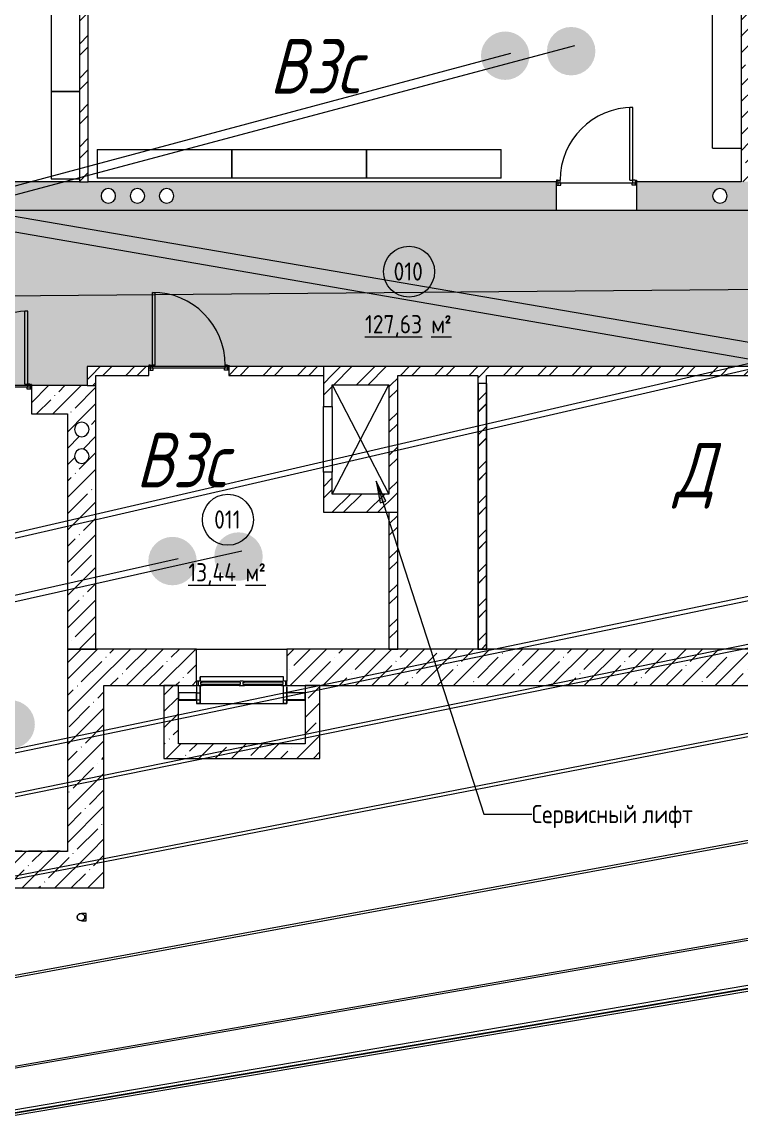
# Model space of a CAD drawing. Header units: millimetres. Extents: x -515342 to 330399, y -224905 to 507333.
# Drawn here: x -358453 to -348578, y -188794 to -173686 of the extents above; entities that cross this region are included whole.
import ezdxf

# ---------------------------------------------------------------- set-up
doc = ezdxf.new("R2010")
doc.units = ezdxf.units.MM
doc.linetypes.add('ASVP_Невидимые', pattern=[5, 3, -2])
doc.linetypes.add('ASVP_Штриховая_ш3 п1_5', pattern=[4.5, 3, -1.5])
doc.layers.get('0').update_dxf_attribs({"lineweight": 0})
for name, color, linetype, lineweight in [('_ Окна', 7, 'Continuous', 0), ('Аннотация', 7, 'Continuous', 0), ('Витраж', 7, 'Continuous', 0), ('Двери', 7, 'Continuous', 0), ('Линии', 7, 'Continuous', 0), ('Линии разделители', 7, 'ASVP_Штриховая_ш3 п1_5', 0), ('Марки помещений', 7, 'Continuous', 0), ('Мебель', 7, 'Continuous', 0), ('Обобщенные модели', 7, 'Continuous', 0), ('Окна', 7, 'Continuous', 0), ('Ответы', 4, 'Continuous', 0), ('Перекрытие', 7, 'Continuous', 0), ('Стены внутренние', 7, 'Continuous', 0), ('Стены несущие', 7, 'Continuous', 0), ('Стены отделка', 7, 'Continuous', 0), ('Стены перегородки', 7, 'Continuous', 0), ('Стены штриховка', 7, 'Continuous', 0), ('экспертиза ДУ', 1, 'Continuous', 0), ('экспертиза категории', 1, 'Continuous', 0), ('экспертиза условные обозначения', 1, 'Continuous', 0)]:
    doc.layers.add(name, color=color, linetype=linetype, lineweight=lineweight)
doc.styles.add('GOST Common_1', font='', dxfattribs={"width": 0.9, "height": 250})
doc.styles.add('GOST Common_2', font='', dxfattribs={"width": 0.9, "height": 250})
doc.styles.add('mytext', font='isocpeur.ttf', dxfattribs={"width": 0.8, "oblique": 14.999978})
doc.styles.get('GOST Common_1').set_extended_font_data('GOST Common')
doc.styles.get('GOST Common_2').set_extended_font_data('GOST Common')
pattern_1 = [(45, (0, 0), (-224.5064, 224.5064), []), (45, (224.5, 0), (-224.5064, 224.5064), [396.875, -79.375, 3.353, -76.022])]
pattern_2 = [(45, (-373662.94, -185274.45), (-224.5064, 224.5064), []), (45, (-373438.43, -185274.45), (-224.5064, 224.5064), [396.875, -79.375, 3.353, -76.022])]
pattern_3 = [(45, (-373662.94, -185274.45), (-235.7317, 235.7317), []), (45, (-373505.78, -185274.45), (-235.7317, 235.7317), [])]

# ---------------------------------------------------------------- blocks, each defined once
blk = doc.blocks.new('Окно_ПВХ_2Створки - АР_Окно_ОП_1200_h_х1300_2ст-10166593-О_АР_П_-1_-3_000_План -1 этажа')
at = {"layer": '_ Окна'}
for p, q in [((-544, 250), (-620, 250)), ((-620, 250), (-620, 190)), ((-620, 190), (-562, 190)), ((-600, 190), (-600, 250)), ((-562, 204), (-562, 236)), ((-562, 236), (-544, 236)), ((-562, 204), (-20, 204)), ((-562, 204), (-544, 204)), ((-544, 190), (-562, 190)), ((-544, 236), (-544, 250)), ((-544, 236), (-38, 236)), ((-544, 204), (-544, 190)), ((38, 250), (-38, 250)), ((-38, 250), (-38, 236)), ((-38, 236), (-20, 236)), ((-38, 204), (-38, 190)), ((-20, 204), (-38, 204)), ((-20, 190), (-38, 190)), ((-20, 236), (-20, 204)), ((-20, 190), (20, 190)), ((20, 204), (20, 236)), ((20, 236), (38, 236)), ((20, 204), (562, 204)), ((20, 204), (38, 204)), ((38, 190), (20, 190)), ((38, 236), (38, 250)), ((38, 236), (544, 236)), ((38, 204), (38, 190)), ((544, 250), (544, 236)), ((620, 250), (544, 250)), ((544, 236), (562, 236)), ((544, 204), (544, 190)), ((562, 204), (544, 204)), ((562, 190), (544, 190)), ((562, 236), (562, 204)), ((562, 190), (620, 190)), ((600, 190), (600, 250)), ((620, 190), (620, 250))]:
    blk.add_line(p, q, dxfattribs=at)
at = {"layer": 'Окна'}
for p, q in [((-544, 250), (-38, 250)), ((-38, 190), (-544, 190)), ((38, 250), (544, 250)), ((544, 190), (38, 190))]:
    blk.add_line(p, q, dxfattribs=at)
blk = doc.blocks.new('Прямоугольный импост - АР_Откос_Металлический_50х370 Серый Левый-10167312-О_АР_П_-1_-3_000_План -1 этажа')
at = {"layer": 'Витраж'}
for p, q in [((18798, 2596), (17658, 2596)), ((17658, 2226), (18798, 2226))]:
    blk.add_line(p, q, dxfattribs=at)
blk = doc.blocks.new('Прямоугольный импост - АР_Откос_Металлический_50х330 Серый Правый-10167068-О_АР_П_-1_-3_000_План -1 этажа')
at = {"layer": 'Витраж'}
h = blk.add_hatch(dxfattribs=at)
h.set_pattern_fill('FP_12', color=256, style=0, pattern_type=2)
h.set_pattern_definition([(135, (17608.07, -2266), (-106.066, -106.066), [])])
h.paths.add_polyline_path([(0, -40), (-50, -40), (-49, -39), (-1, -39), (0, 91)])
h.paths.add_polyline_path([(-50, 269), (-50, 269), (-49, 269)])
at = {"layer": 'Витраж', "lineweight": 18}
for p, q in [((-50, 269), (-50, 330)), ((-50, 330), (-49, 330)), ((-49, 330), (-49, 269)), ((-50, -40), (-50, 209)), ((-49, 209), (-49, -39)), ((-1, -39), (-1, 190)), ((-1, 190), (0, 190)), ((0, 190), (0, -40)), ((0, -40), (-50, -40)), ((-49, -39), (-1, -39))]:
    blk.add_line(p, q, dxfattribs=at)
blk = doc.blocks.new('Прямоугольный импост - АР_Откос_Металлический_50х370 Серый Левый-10167069-О_АР_П_-1_-3_000_План -1 этажа')
at = {"layer": 'Витраж'}
h = blk.add_hatch(dxfattribs=at)
h.set_pattern_fill('FP_13', color=256, style=0, pattern_type=2)
h.set_pattern_definition([(45, (-18848.07, -2266), (-106.066, 106.066), [])])
h.paths.add_polyline_path([(0, -40), (-1, -39), (-49, -39), (-50, -40)])
h.paths.add_polyline_path([(-50, 269), (-49, 269), (-50, 330)])
at = {"layer": 'Витраж', "lineweight": 18}
for p, q in [((-50, 330), (-50, 269)), ((-49, 330), (-50, 330)), ((-49, 269), (-49, 330)), ((-50, 209), (-50, -40)), ((-49, -39), (-49, 209)), ((0, 190), (-1, 190)), ((-1, 190), (-1, -39)), ((0, -40), (0, 190)), ((-50, -40), (0, -40)), ((-1, -39), (-49, -39))]:
    blk.add_line(p, q, dxfattribs=at)
blk = doc.blocks.new('ASVP_ОМ_Водосточная труба_Слив - Слив Белый-10082852-О_АР_П_-1_-3_000_План -1 этажа')
at = {"layer": 'Обобщенные модели'}
for p, q in [((11, 50), (70, 50)), ((70, -50), (11, -50))]:
    blk.add_line(p, q, dxfattribs=at)
at = {"layer": 'Обобщенные модели', "flags": 128}
blk.add_lwpolyline([(70, 50), (70, 49), (70, 44), (70, 37), (70, 28), (70, 18), (70, 6), (70, -6), (70, -18), (70, -28), (70, -37), (70, -44), (70, -49), (70, -50)], dxfattribs=at)
at = {"layer": 'Обобщенные модели'}
for radius, start, end in [(51.5, 0, 180), (51.5, 180, 0), (50, 360, 180), (50, 180, 360)]:
    blk.add_arc((0, 0), radius, start, end, dxfattribs=at)
blk = doc.blocks.new('СД_Люблино_Фасады_rvt-1-О_АР_П_-1_-3_000_План -1 этажа')
at = {"layer": 'Стены внутренние'}
h = blk.add_hatch(dxfattribs=at)
h.set_pattern_fill('FP_1', color=256, style=0, pattern_type=2)
h.set_pattern_definition(pattern_1)
h.paths.add_polyline_path([(42065, 2475), (42350, 2475), (42350, 2975), (39883, 2975), (39883, 2475), (41725, 2475)])
h.paths.add_polyline_path([(38643, 2475), (38643, 2975), (31368, 2975), (31368, 2475), (38230, 2475)])
h.paths.add_polyline_path([(30128, 2475), (30128, 2975), (18848, 2975), (18848, 2475), (28689, 2475)])
h.paths.add_polyline_path([(17414, 2475), (17608, 2475), (17608, 2975), (15835, 2975), (15835, 2475), (16547, 2475)])
h = blk.add_hatch(dxfattribs=at)
h.set_pattern_fill('FP_1', color=256, style=0, pattern_type=2)
h.set_pattern_definition(pattern_1)
h.paths.add_polyline_path([(16335, 195), (16335, 2475), (15835, 2475), (15835, 195)])
h = blk.add_hatch(dxfattribs=at)
h.set_pattern_fill('FP_1', color=256, style=0, pattern_type=2)
h.set_pattern_definition(pattern_1)
h.paths.add_polyline_path([(16113, -305), (16335, -305), (16335, 195), (8215, 195), (8215, -305), (15679, -305)])
h.paths.add_polyline_path([(6975, -305), (6975, 195), (195, 195), (195, -305), (935, -305)])
for p, q in [((17608, 2975), (18848, 2975)), ((17609, 2375), (17657, 2375)), ((17657, 2275), (17609, 2275)), ((18799, 2375), (18847, 2375)), ((18847, 2275), (18799, 2275))]:
    blk.add_line(p, q, dxfattribs=at)
at = {"layer": 'Стены несущие'}
for p, q in [((17608, 2975), (15835, 2975)), ((15835, 2975), (15835, 2475)), ((17608, 2535), (17608, 2975)), ((30128, 2975), (18848, 2975)), ((18848, 2975), (18848, 2535)), ((15835, 2475), (15835, 195)), ((16335, 195), (16335, 2475)), ((16335, 2475), (17608, 2475)), ((18848, 2475), (30128, 2475)), ((15835, 195), (8215, 195)), ((16335, -305), (16335, 195)), ((8215, -305), (16335, -305))]:
    blk.add_line(p, q, dxfattribs=at)
at = {"layer": 'Стены отделка', "lineweight": 9}
for p, q in [((17608, 2375), (17358, 2375)), ((17358, 2375), (17358, 2284)), ((17358, 2284), (17358, 2275)), ((17358, 2275), (17608, 2275)), ((17608, 2284), (17608, 2375)), ((17608, 2275), (17608, 2284)), ((19098, 2375), (18848, 2375)), ((18848, 2375), (18848, 2284)), ((18848, 2284), (18848, 2275)), ((18848, 2275), (19098, 2275)), ((19098, 2284), (19098, 2375)), ((19098, 2275), (19098, 2284))]:
    blk.add_line(p, q, dxfattribs=at)
at = {"layer": 'Стены штриховка'}
for p, q in [((17358, 2284), (17608, 2284)), ((18848, 2284), (19098, 2284))]:
    blk.add_line(p, q, dxfattribs=at)
at = {"layer": 'Витраж', "lineweight": 9, "extrusion": (0, 0, -1)}
blk.add_blockref('Прямоугольный импост - АР_Откос_Металлический_50х330 Серый Правый-10167068-О_АР_П_-1_-3_000_План -1 этажа', (-17608, 2266), dxfattribs=at)
at = {"layer": 'Витраж', "lineweight": 9}
for name, p in [('Прямоугольный импост - АР_Откос_Металлический_50х370 Серый Левый-10167312-О_АР_П_-1_-3_000_План -1 этажа', (0, 0)), ('Прямоугольный импост - АР_Откос_Металлический_50х370 Серый Левый-10167069-О_АР_П_-1_-3_000_План -1 этажа', (18848, 2266))]:
    blk.add_blockref(name, p, dxfattribs=at)
at = {"layer": 'Обобщенные модели', "lineweight": 9, "extrusion": (0, 0, -1), "rotation": 180}
blk.add_blockref('ASVP_ОМ_Водосточная труба_Слив - Слив Белый-10082852-О_АР_П_-1_-3_000_План -1 этажа', (-16020, -705), dxfattribs=at)
at = {"layer": 'Окна', "lineweight": 9, "rotation": 180}
blk.add_blockref('Окно_ПВХ_2Створки - АР_Окно_ОП_1200_h_х1300_2ст-10166593-О_АР_П_-1_-3_000_План -1 этажа', (18228, 2725), dxfattribs=at)
blk = doc.blocks.new('Дверь_Деревянная_1 полотно - АР_Дверь_Межкомнатная_1000х2000h_полотно__Г_Л-9316913-О_АР_П_-1_-3_000_План -1 этажа')
at = {"layer": 'Двери', "lineweight": 18}
for p, q in [((500, 1215), (460, 1215)), ((460, 215), (460, 1215)), ((500, 215), (500, 1215)), ((-530, 215), (-500, 215)), ((-530, 215), (-530, 145)), ((-500, 175), (-500, 215)), ((-500, 175), (-490, 175)), ((-490, 145), (-490, 175)), ((460, 215), (500, 215)), ((500, 175), (490, 175)), ((490, 145), (490, 175)), ((530, 215), (500, 215)), ((500, 175), (500, 215)), ((530, 215), (530, 145)), ((-530, 145), (-490, 145)), ((530, 145), (490, 145))]:
    blk.add_line(p, q, dxfattribs=at)
at = {"layer": 'Двери', "linetype": 'ASVP_Невидимые', "lineweight": 18}
for p, q in [((-550, 215), (-550, 195)), ((-530, 215), (-550, 215)), ((530, 215), (550, 215)), ((550, 215), (550, 195)), ((-550, 145), (-530, 145)), ((550, 145), (530, 145))]:
    blk.add_line(p, q, dxfattribs=at)
at = {"layer": 'Двери', "lineweight": 18}
blk.add_arc((500, 215), 1000, 90, 180, dxfattribs=at)
blk = doc.blocks.new('Дверь_Деревянная_1 полотно - АР_Дверь_Межкомнатная_1000х2000h_полотно__Г_Пр-10560729-О_АР_П_-1_-3_000_План -1 этажа')
at = {"layer": 'Двери', "lineweight": 18}
for p, q in [((-500, 80), (-500, 1080)), ((-500, 1080), (-460, 1080)), ((-460, 80), (-460, 1080)), ((-530, 80), (-500, 80)), ((-530, 80), (-530, 10)), ((-530, 10), (-490, 10)), ((-500, 40), (-500, 80)), ((-460, 80), (-500, 80)), ((-500, 40), (-490, 40)), ((-490, 10), (-490, 40)), ((500, 40), (490, 40)), ((490, 10), (490, 40)), ((530, 10), (490, 10)), ((530, 80), (500, 80)), ((500, 40), (500, 80)), ((530, 80), (530, 10))]:
    blk.add_line(p, q, dxfattribs=at)
at = {"layer": 'Двери', "linetype": 'ASVP_Невидимые', "lineweight": 18}
for p, q in [((-550, 80), (-550, 60)), ((-530, 80), (-550, 80)), ((-550, 10), (-530, 10)), ((530, 80), (550, 80)), ((550, 10), (530, 10)), ((550, 80), (550, 60))]:
    blk.add_line(p, q, dxfattribs=at)
at = {"layer": 'Двери', "lineweight": 18}
blk.add_arc((-500, 80), 1000, 0, 90, dxfattribs=at)
blk = doc.blocks.new('Shelf _1_ - 1850 x 1850 x 390mm-9691389-О_АР_П_-1_-3_000_План -1 этажа')
at = {"layer": 'Мебель'}
for p, q in [((-678, 125), (1172, 125)), ((-678, 125), (-678, -265)), ((1172, -265), (1172, 125)), ((1172, -265), (-678, -265))]:
    blk.add_line(p, q, dxfattribs=at)
blk = doc.blocks.new('Стеллаж 6 - Стеллаж 1650-9694974-О_АР_П_-1_-3_000_План -1 этажа')
at = {"layer": 'Мебель'}
for p, q in [((10469, 11835), (10469, 10635)), ((10469, 10635), (10859, 10635))]:
    blk.add_line(p, q, dxfattribs=at)
blk = doc.blocks.new('Стеллаж 8 - Стеллаж 1650-9696244-О_АР_П_-1_-3_000_План -1 этажа')
at = {"layer": 'Мебель'}
for p, q in [((10859, 11835), (10469, 11835)), ((10469, 11835), (10469, 10635)), ((10469, 10635), (10859, 10635))]:
    blk.add_line(p, q, dxfattribs=at)
blk = doc.blocks.new('ASVP_Марка_Помещение_ДваЗначения - Номер Площадь-685795-О_АР_П_-1_-3_000_План -1 этажа')
at = {"layer": 'Марки помещений'}
blk.add_circle((0, 0), 3.5, dxfattribs=at)

msp = doc.modelspace()

# ---------------------------------------------------------------- hatches: boundary and pattern name
at = {"layer": 'Аннотация'}
msp.add_hatch(color=256, dxfattribs=at).paths.add_polyline_path([(-353587.7062, -179994.0424), (-353533.0419, -180291.6525), (-353457.8774, -180267.3635)])
at = {"layer": 'Стены внутренние'}
h = msp.add_hatch(dxfattribs=at)
h.set_pattern_fill('FP_1', color=256, style=0, pattern_type=2)
h.set_pattern_definition(pattern_2)
h.paths.add_polyline_path([(-348187.9357, -175879.4503), (-348187.9357, -173864.4503), (-348577.9357, -173864.4503), (-348577.9357, -175879.4503), (-348443.0424, -175879.4503)])
h.paths.add_polyline_path([(-348365.5709, -175387.9311), (-348400.3005, -175387.9311), (-348432.9357, -175376.0529), (-348459.5401, -175353.7291), (-348476.9049, -175323.6524), (-348482.9357, -175289.4503), (-348476.9049, -175255.2483), (-348459.5401, -175225.1716), (-348432.9357, -175202.8478), (-348400.3005, -175190.9696), (-348365.5709, -175190.9696), (-348332.9357, -175202.8478), (-348306.3312, -175225.1716), (-348288.9664, -175255.2483), (-348282.9357, -175289.4503), (-348288.9664, -175323.6524), (-348306.3312, -175353.7291), (-348332.9357, -175376.0529)])
h.paths.add_polyline_path([(-348400.3005, -174991.7281), (-348432.9357, -174979.8499), (-348459.5401, -174957.5261), (-348476.9049, -174927.4494), (-348482.9357, -174893.2474), (-348476.9049, -174859.0453), (-348459.5401, -174828.9686), (-348432.9357, -174806.6448), (-348400.3005, -174794.7666), (-348365.5709, -174794.7666), (-348332.9357, -174806.6448), (-348306.3312, -174828.9686), (-348288.9664, -174859.0453), (-348282.9357, -174893.2474), (-348288.9664, -174927.4494), (-348306.3312, -174957.5261), (-348332.9357, -174979.8499), (-348365.5709, -174991.7281)])
h.paths.add_polyline_path([(-348400.3005, -174627.9311), (-348432.9357, -174616.0529), (-348459.5401, -174593.7291), (-348476.9049, -174563.6524), (-348482.9357, -174529.4503), (-348476.9049, -174495.2483), (-348459.5401, -174465.1716), (-348432.9357, -174442.8478), (-348400.3005, -174430.9696), (-348365.5709, -174430.9696), (-348332.9357, -174442.8478), (-348306.3312, -174465.1716), (-348288.9664, -174495.2483), (-348282.9357, -174529.4503), (-348288.9664, -174563.6524), (-348306.3312, -174593.7291), (-348332.9357, -174616.0529), (-348365.5709, -174627.9311)])
h.paths.add_polyline_path([(-348187.9357, -172764.4503), (-348187.9357, -169869.4503), (-348577.9357, -169869.4503), (-348577.9357, -172764.4503), (-348443.0424, -172764.4503)])
h = msp.add_hatch(dxfattribs=at)
h.set_pattern_fill('FP_1', color=256, style=0, pattern_type=2)
h.set_pattern_definition(pattern_2)
h.paths.add_polyline_path([(-348187.9357, -173864.4503), (-348187.9357, -172764.4503), (-348577.9357, -172764.4503), (-348577.9357, -173864.4503), (-348443.0424, -173864.4503)])
h = msp.add_hatch(dxfattribs=at)
h.set_pattern_fill('FP_2', color=256, style=0, pattern_type=2)
h.set_pattern_definition(pattern_3)
h.paths.add_polyline_path([(-357542.9357, -175879.4503), (-357542.9357, -173439.4503), (-357662.9357, -173439.4503), (-357662.9357, -175879.4503)])
h = msp.add_hatch(dxfattribs=at)
h.set_pattern_fill('FP_1', color=256, style=0, pattern_type=2)
h.set_pattern_definition(pattern_2)
h.paths.add_polyline_path([(-320912.0675, -176269.4503), (-320912.0675, -175879.4503), (-322942.9357, -175879.4503), (-322942.9357, -176269.4503), (-322072.9357, -176269.4503)])
h.paths.add_polyline_path([(-324042.9357, -176269.4503), (-324042.9357, -175879.4503), (-326147.9357, -175879.4503), (-326147.9357, -175887.4503), (-327997.9357, -175887.4503), (-327997.9357, -175879.4503), (-328627.9357, -175879.4503), (-328627.9357, -176269.4503), (-324157.7933, -176269.4503)])
h.paths.add_polyline_path([(-329627.9357, -176269.4503), (-329627.9357, -175879.4503), (-330454.4932, -175879.4503), (-330454.4932, -175887.4503), (-334154.4932, -175887.4503), (-334154.4932, -175879.4503), (-337292.9357, -175879.4503), (-337292.9357, -176269.4503), (-331096.4359, -176269.4503)])
h.paths.add_polyline_path([(-338292.9357, -176269.4503), (-338292.9357, -175879.4503), (-346122.9357, -175879.4503), (-346122.9357, -176269.4503), (-339769.7391, -176269.4503)])
h.paths.add_polyline_path([(-347122.9357, -176269.4503), (-347122.9357, -175879.4503), (-350012.9357, -175879.4503), (-350012.9357, -176269.4503), (-348443.0424, -176269.4503)])
h.paths.add_polyline_path([(-351112.9357, -176269.4503), (-351112.9357, -175879.4503), (-359097.9357, -175879.4503), (-359097.9357, -176269.4503), (-351912.3637, -176269.4503)])
h.paths.add_polyline_path([(-360097.9357, -176269.4503), (-360097.9357, -175879.4503), (-366797.9357, -175879.4503), (-366797.9357, -176269.4503), (-362320.3276, -176269.4503)])
h.paths.add_polyline_path([(-367897.9357, -176269.4503), (-367897.9357, -175879.4503), (-370222.9357, -175879.4503), (-370222.9357, -176269.4503), (-369258.9701, -176269.4503)])
h.paths.add_polyline_path([(-371867.9357, -176269.4503), (-371722.9357, -176269.4503), (-371722.9357, -175879.4503), (-373467.9357, -175879.4503), (-373467.9357, -176269.4503), (-372728.2914, -176269.4503)])
h.paths.add_polyline_path([(-325685.3005, -176172.9311), (-325717.9357, -176161.0529), (-325744.5401, -176138.7291), (-325761.9049, -176108.6524), (-325767.9357, -176074.4503), (-325761.9049, -176040.2483), (-325744.5401, -176010.1716), (-325717.9357, -175987.8478), (-325685.3005, -175975.9696), (-325650.5709, -175975.9696), (-325617.9357, -175987.8478), (-325591.3312, -176010.1716), (-325573.9664, -176040.2483), (-325567.9357, -176074.4503), (-325574.8252, -176110.1398), (-325591.3312, -176138.7291), (-325617.9357, -176161.0529), (-325650.5709, -176172.9311)])
h.paths.add_polyline_path([(-326450.5709, -176172.9311), (-326485.3005, -176172.9311), (-326517.9357, -176161.0529), (-326544.5401, -176138.7291), (-326561.9049, -176108.6524), (-326567.9357, -176074.4503), (-326561.9049, -176040.2483), (-326544.5401, -176010.1716), (-326517.9357, -175987.8478), (-326485.3005, -175975.9696), (-326450.5709, -175975.9696), (-326417.9357, -175987.8478), (-326391.3312, -176010.1716), (-326373.9664, -176040.2483), (-326367.9357, -176074.4503), (-326374.8252, -176110.1398), (-326391.3312, -176138.7291), (-326417.9357, -176161.0529)])
h.paths.add_polyline_path([(-326850.5709, -176172.9311), (-326885.3005, -176172.9311), (-326917.9357, -176161.0529), (-326944.5401, -176138.7291), (-326961.9049, -176108.6524), (-326967.9357, -176074.4503), (-326961.9049, -176040.2483), (-326944.5401, -176010.1716), (-326917.9357, -175987.8478), (-326885.3005, -175975.9696), (-326850.5709, -175975.9696), (-326817.9357, -175987.8478), (-326791.3312, -176010.1716), (-326773.9664, -176040.2483), (-326767.9357, -176074.4503), (-326774.8252, -176110.1398), (-326791.3312, -176138.7291), (-326817.9357, -176161.0529)])
h.paths.add_polyline_path([(-326050.5709, -176172.9311), (-326085.3005, -176172.9311), (-326117.9357, -176161.0529), (-326144.5401, -176138.7291), (-326161.9049, -176108.6524), (-326167.9357, -176074.4503), (-326161.9049, -176040.2483), (-326144.5401, -176010.1716), (-326117.9357, -175987.8478), (-326085.3005, -175975.9696), (-326050.5709, -175975.9696), (-326017.9357, -175987.8478), (-325991.3312, -176010.1716), (-325973.9664, -176040.2483), (-325967.9357, -176074.4503), (-325974.8252, -176110.1398), (-325991.3312, -176138.7291), (-326017.9357, -176161.0529)])
h.paths.add_polyline_path([(-325285.3005, -176172.9311), (-325317.9357, -176161.0529), (-325344.5401, -176138.7291), (-325361.9049, -176108.6524), (-325367.9357, -176074.4503), (-325361.9049, -176040.2483), (-325344.5401, -176010.1716), (-325317.9357, -175987.8478), (-325285.3005, -175975.9696), (-325250.5709, -175975.9696), (-325217.9357, -175987.8478), (-325191.3312, -176010.1716), (-325173.9664, -176040.2483), (-325167.9357, -176074.4503), (-325174.8252, -176110.1398), (-325191.3312, -176138.7291), (-325217.9357, -176161.0529), (-325250.5709, -176172.9311)])
h.paths.add_polyline_path([(-327250.5709, -176172.9311), (-327285.3005, -176172.9311), (-327317.9357, -176161.0529), (-327344.5401, -176138.7291), (-327361.9049, -176108.6524), (-327367.9357, -176074.4503), (-327361.9049, -176040.2483), (-327344.5401, -176010.1716), (-327317.9357, -175987.8478), (-327285.3005, -175975.9696), (-327250.5709, -175975.9696), (-327217.9357, -175987.8478), (-327191.3312, -176010.1716), (-327173.9664, -176040.2483), (-327167.9357, -176074.4503), (-327174.8252, -176110.1398), (-327191.3312, -176138.7291), (-327217.9357, -176161.0529)])
h.paths.add_polyline_path([(-334450.5709, -176172.9311), (-334485.3005, -176172.9311), (-334517.9357, -176161.0529), (-334544.5401, -176138.7291), (-334561.9049, -176108.6524), (-334567.9357, -176074.4503), (-334561.9049, -176040.2483), (-334544.5401, -176010.1716), (-334517.9357, -175987.8478), (-334485.3005, -175975.9696), (-334450.5709, -175975.9696), (-334417.9357, -175987.8478), (-334391.3312, -176010.1716), (-334373.9664, -176040.2483), (-334367.9357, -176074.4503), (-334373.9664, -176108.6524), (-334391.3312, -176138.7291), (-334417.9357, -176161.0529)])
h.paths.add_polyline_path([(-334850.5709, -176172.9311), (-334885.3005, -176172.9311), (-334917.9357, -176161.0529), (-334944.5401, -176138.7291), (-334961.9049, -176108.6524), (-334967.9357, -176074.4503), (-334961.9049, -176040.2483), (-334944.5401, -176010.1716), (-334917.9357, -175987.8478), (-334885.3005, -175975.9696), (-334850.5709, -175975.9696), (-334817.9357, -175987.8478), (-334791.3312, -176010.1716), (-334773.9664, -176040.2483), (-334767.9357, -176074.4503), (-334774.8252, -176110.1398), (-334791.3312, -176138.7291), (-334817.9357, -176161.0529)])
h.paths.add_polyline_path([(-341650.5709, -176172.9311), (-341685.3005, -176172.9311), (-341717.9357, -176161.0529), (-341744.5401, -176138.7291), (-341761.9049, -176108.6524), (-341767.9357, -176074.4503), (-341761.9049, -176040.2483), (-341744.5401, -176010.1716), (-341717.9357, -175987.8478), (-341685.3005, -175975.9696), (-341650.5709, -175975.9696), (-341617.9357, -175987.8478), (-341591.3312, -176010.1716), (-341573.9664, -176040.2483), (-341567.9357, -176074.4503), (-341574.8252, -176110.1398), (-341591.3312, -176138.7291), (-341617.9357, -176161.0529)])
h.paths.add_polyline_path([(-341250.5709, -176172.9311), (-341285.3005, -176172.9311), (-341317.9357, -176161.0529), (-341344.5401, -176138.7291), (-341361.9049, -176108.6524), (-341367.9357, -176074.4503), (-341361.9049, -176040.2483), (-341344.5401, -176010.1716), (-341317.9357, -175987.8478), (-341285.3005, -175975.9696), (-341250.5709, -175975.9696), (-341217.9357, -175987.8478), (-341191.3312, -176010.1716), (-341173.9664, -176040.2483), (-341167.9357, -176074.4503), (-341174.8252, -176110.1398), (-341191.3312, -176138.7291), (-341217.9357, -176161.0529)])
h.paths.add_polyline_path([(-348885.3005, -176172.9311), (-348917.9357, -176161.0529), (-348944.5401, -176138.7291), (-348961.9049, -176108.6524), (-348967.9357, -176074.4503), (-348961.9049, -176040.2483), (-348944.5401, -176010.1716), (-348917.9357, -175987.8478), (-348885.3005, -175975.9696), (-348850.5709, -175975.9696), (-348817.9357, -175987.8478), (-348791.3312, -176010.1716), (-348773.9664, -176040.2483), (-348767.9357, -176074.4503), (-348773.9664, -176108.6524), (-348791.3312, -176138.7291), (-348817.9357, -176161.0529), (-348850.5709, -176172.9311)])
h.paths.add_polyline_path([(-356885.3005, -176172.9311), (-356917.9357, -176161.0529), (-356944.5401, -176138.7291), (-356961.9049, -176108.6524), (-356967.9357, -176074.4503), (-356961.9049, -176040.2483), (-356944.5401, -176010.1716), (-356917.9357, -175987.8478), (-356885.3005, -175975.9696), (-356850.5709, -175975.9696), (-356817.9357, -175987.8478), (-356791.3312, -176010.1716), (-356773.9664, -176040.2483), (-356767.9357, -176074.4503), (-356774.8252, -176110.1398), (-356791.3312, -176138.7291), (-356817.9357, -176161.0529), (-356850.5709, -176172.9311)])
h.paths.add_polyline_path([(-356485.3005, -176172.9311), (-356517.9357, -176161.0529), (-356544.5401, -176138.7291), (-356561.9049, -176108.6524), (-356567.9357, -176074.4503), (-356561.9049, -176040.2483), (-356544.5401, -176010.1716), (-356517.9357, -175987.8478), (-356485.3005, -175975.9696), (-356450.5709, -175975.9696), (-356417.9357, -175987.8478), (-356391.3312, -176010.1716), (-356373.9664, -176040.2483), (-356367.9357, -176074.4503), (-356374.8252, -176110.1398), (-356391.3312, -176138.7291), (-356417.9357, -176161.0529), (-356450.5709, -176172.9311)])
h.paths.add_polyline_path([(-357285.3005, -176172.9311), (-357317.9357, -176161.0529), (-357344.5401, -176138.7291), (-357361.9049, -176108.6524), (-357367.9357, -176074.4503), (-357361.9049, -176040.2483), (-357344.5401, -176010.1716), (-357317.9357, -175987.8478), (-357285.3005, -175975.9696), (-357250.5709, -175975.9696), (-357217.9357, -175987.8478), (-357191.3312, -176010.1716), (-357173.9664, -176040.2483), (-357167.9357, -176074.4503), (-357174.8252, -176110.1398), (-357191.3312, -176138.7291), (-357217.9357, -176161.0529), (-357250.5709, -176172.9311)])
h.paths.add_polyline_path([(-362485.3005, -176172.9311), (-362517.9357, -176161.0529), (-362544.5401, -176138.7291), (-362561.9049, -176108.6524), (-362567.9357, -176074.4503), (-362561.9049, -176040.2483), (-362544.5401, -176010.1716), (-362517.9357, -175987.8478), (-362485.3005, -175975.9696), (-362450.5709, -175975.9696), (-362417.9357, -175987.8478), (-362391.3312, -176010.1716), (-362373.9664, -176040.2483), (-362367.9357, -176074.4503), (-362373.9664, -176108.6524), (-362391.3312, -176138.7291), (-362417.9357, -176161.0529), (-362450.5709, -176172.9311)])
h.paths.add_polyline_path([(-364050.5709, -176172.9311), (-364085.3005, -176172.9311), (-364117.9357, -176161.0529), (-364144.5401, -176138.7291), (-364161.9049, -176108.6524), (-364167.9357, -176074.4503), (-364161.9049, -176040.2483), (-364144.5401, -176010.1716), (-364117.9357, -175987.8478), (-364085.3005, -175975.9696), (-364050.5709, -175975.9696), (-364017.9357, -175987.8478), (-363991.3312, -176010.1716), (-363973.9664, -176040.2483), (-363967.9357, -176074.4503), (-363974.8252, -176110.1398), (-363991.3312, -176138.7291), (-364017.9357, -176161.0529)])
h.paths.add_polyline_path([(-363650.5709, -176172.9311), (-363685.3005, -176172.9311), (-363717.9357, -176161.0529), (-363744.5401, -176138.7291), (-363761.9049, -176108.6524), (-363767.9357, -176074.4503), (-363761.9049, -176040.2483), (-363744.5401, -176010.1716), (-363717.9357, -175987.8478), (-363685.3005, -175975.9696), (-363650.5709, -175975.9696), (-363617.9357, -175987.8478), (-363591.3312, -176010.1716), (-363573.9664, -176040.2483), (-363567.9357, -176074.4503), (-363574.8252, -176110.1398), (-363591.3312, -176138.7291), (-363617.9357, -176161.0529)])
h.paths.add_polyline_path([(-370050.5709, -176172.9311), (-370085.3005, -176172.9311), (-370117.9357, -176161.0529), (-370144.5401, -176138.7291), (-370161.9049, -176108.6524), (-370167.9357, -176074.4503), (-370161.9049, -176040.2483), (-370144.5401, -176010.1716), (-370117.9357, -175987.8478), (-370085.3005, -175975.9696), (-370050.5709, -175975.9696), (-370017.9357, -175987.8478), (-369991.3312, -176010.1716), (-369973.9664, -176040.2483), (-369967.9357, -176074.4503), (-369973.9664, -176108.6524), (-369991.3312, -176138.7291), (-370017.9357, -176161.0529)])
h = msp.add_hatch(dxfattribs=at)
h.set_pattern_fill('FP_2', color=256, style=0, pattern_type=2)
h.set_pattern_definition(pattern_3)
h.paths.add_polyline_path([(-355612.9357, -178539.4503), (-354312.9357, -178539.4503), (-354312.9357, -178419.4503), (-355612.9357, -178419.4503)])
h.paths.add_polyline_path([(-357557.9357, -178539.4503), (-356712.9357, -178539.4503), (-356712.9357, -178419.4503), (-357557.9357, -178419.4503)])
h = msp.add_hatch(dxfattribs=at)
h.set_pattern_fill('FP_2', color=256, style=0, pattern_type=2)
h.set_pattern_definition(pattern_3)
h.paths.add_polyline_path([(-354192.9357, -180169.4503), (-354192.9357, -179869.4503), (-354312.9357, -179869.4503), (-354312.9357, -180169.4503)])
h.paths.add_polyline_path([(-354312.9357, -178969.4503), (-354192.9357, -178969.4503), (-354192.9357, -178419.4503), (-354312.9357, -178419.4503), (-354312.9357, -178662.9584)])
h = msp.add_hatch(dxfattribs=at)
h.set_pattern_fill('FP_2', color=256, style=0, pattern_type=2)
h.set_pattern_definition(pattern_3)
h.paths.add_polyline_path([(-354192.9357, -178669.4503), (-353292.9357, -178669.4503), (-353292.9357, -178419.4503), (-354192.9357, -178419.4503), (-354192.9357, -178662.9584)])
h = msp.add_hatch(dxfattribs=at)
h.set_pattern_fill('FP_2', color=256, style=0, pattern_type=2)
h.set_pattern_definition(pattern_3)
h.paths.add_polyline_path([(-337637.9357, -178539.4503), (-337402.9357, -178539.4503), (-337402.9357, -178535.3082), (-324402.9357, -178535.3082), (-324402.9357, -178419.4503), (-337637.9357, -178419.4503), (-337637.9357, -178535.3082)])
h.paths.add_polyline_path([(-338737.9357, -178539.4503), (-338737.9357, -178419.4503), (-342727.9357, -178419.4503), (-342727.9357, -178539.4503), (-338937.9357, -178539.4503)])
h.paths.add_polyline_path([(-343827.9357, -178539.4503), (-343827.9357, -178419.4503), (-353292.9357, -178419.4503), (-353292.9357, -178539.4503), (-344973.7211, -178539.4503)])
h = msp.add_hatch(dxfattribs=at)
h.set_pattern_fill('FP_2', color=256, style=0, pattern_type=2)
h.set_pattern_definition(pattern_3)
h.paths.add_polyline_path([(-357437.9357, -178679.4503), (-357437.9357, -178539.4503), (-357557.9357, -178539.4503), (-357557.9357, -178679.4503)])
h = msp.add_hatch(dxfattribs=at)
h.set_pattern_fill('FP_2', color=256, style=0, pattern_type=2)
h.set_pattern_definition(pattern_3)
h.paths.add_polyline_path([(-352072.9357, -182299.5103), (-352072.9357, -178539.4503), (-352192.9357, -178539.4503), (-352192.9357, -182299.5103)])
h = msp.add_hatch(dxfattribs=at)
h.set_pattern_fill('FP_1', color=256, style=0, pattern_type=2)
h.set_pattern_definition(pattern_2)
h.paths.add_polyline_path([(-357827.9357, -179069.4503), (-357437.9357, -179069.4503), (-357437.9357, -178679.4503), (-358322.9357, -178679.4503), (-358322.9357, -179069.4503), (-357983.6759, -179069.4503)])
h = msp.add_hatch(dxfattribs=at)
h.set_pattern_fill('FP_2', color=256, style=0, pattern_type=2)
h.set_pattern_definition(pattern_3)
h.paths.add_polyline_path([(-353412.9357, -180169.4503), (-353292.9357, -180169.4503), (-353292.9357, -178669.4503), (-353412.9357, -178669.4503)])
h = msp.add_hatch(dxfattribs=at)
h.set_pattern_fill('FP_2', color=256, style=0, pattern_type=2)
h.set_pattern_definition(pattern_3)
h.paths.add_polyline_path([(-352066.7543, -182299.5103), (-352066.7543, -178650.74), (-352186.7543, -178650.74), (-352186.7543, -182299.5103)])
h = msp.add_hatch(dxfattribs=at)
h.set_pattern_fill('FP_1', color=256, style=0, pattern_type=2)
h.set_pattern_definition(pattern_2)
h.paths.add_polyline_path([(-357437.9357, -182299.4503), (-357437.9357, -179069.4503), (-357827.9357, -179069.4503), (-357827.9357, -182299.4503)])
h.paths.add_polyline_path([(-357650.3005, -179747.9311), (-357682.9357, -179736.0529), (-357709.5401, -179713.7291), (-357726.9049, -179683.6524), (-357732.9357, -179649.4503), (-357726.9049, -179615.2483), (-357709.5401, -179585.1716), (-357682.9357, -179562.8478), (-357650.3005, -179550.9696), (-357615.5709, -179550.9696), (-357582.9357, -179562.8478), (-357556.3312, -179585.1716), (-357538.9664, -179615.2483), (-357532.9357, -179649.4503), (-357538.9664, -179683.6524), (-357556.3312, -179713.7291), (-357582.9357, -179736.0529), (-357615.5709, -179747.9311)])
h.paths.add_polyline_path([(-357615.5709, -179381.102), (-357650.3005, -179381.102), (-357682.9357, -179369.2238), (-357709.5401, -179346.9), (-357726.9049, -179316.8233), (-357732.9357, -179282.6213), (-357726.9049, -179248.4193), (-357709.5401, -179218.3425), (-357682.9357, -179196.0187), (-357650.3005, -179184.1405), (-357615.5709, -179184.1405), (-357582.9357, -179196.0187), (-357556.3312, -179218.3425), (-357538.9664, -179248.4193), (-357532.9357, -179282.6213), (-357538.9664, -179316.8233), (-357556.3312, -179346.9), (-357582.9357, -179369.2238)])
h = msp.add_hatch(dxfattribs=at)
h.set_pattern_fill('FP_2', color=256, style=0, pattern_type=2)
h.set_pattern_definition(pattern_3)
h.paths.add_polyline_path([(-354312.9357, -180419.4503), (-353292.9357, -180419.4503), (-353292.9357, -180169.4503), (-354312.9357, -180169.4503)])
h = msp.add_hatch(dxfattribs=at)
h.set_pattern_fill('FP_2', color=256, style=0, pattern_type=2)
h.set_pattern_definition(pattern_3)
h.paths.add_polyline_path([(-353292.9357, -182299.4503), (-353292.9357, -180419.4503), (-353412.9357, -180419.4503), (-353412.9357, -182299.4503)])
h = msp.add_hatch(dxfattribs=at)
h.set_pattern_fill('FP_1', color=256, style=0, pattern_type=2)
h.set_pattern_definition(pattern_2)
h.paths.add_polyline_path([(-356304.865, -183799.4503), (-356304.865, -182799.4503), (-356504.865, -182799.4503), (-356504.865, -183799.4503)])
h = msp.add_hatch(dxfattribs=at)
h.set_pattern_fill('FP_1', color=256, style=0, pattern_type=2)
h.set_pattern_definition(pattern_2)
h.paths.add_polyline_path([(-354364.865, -183599.4503), (-354364.865, -182799.4503), (-354564.865, -182799.4503), (-354564.865, -183599.4503)])
h = msp.add_hatch(dxfattribs=at)
h.set_pattern_fill('FP_1', color=256, style=0, pattern_type=2)
h.set_pattern_definition(pattern_2)
h.paths.add_polyline_path([(-354364.865, -183799.4503), (-354364.865, -183599.4503), (-356304.865, -183599.4503), (-356304.865, -183799.4503), (-355381.685, -183799.4503)])
at = {"layer": 'экспертиза ДУ', "lineweight": 0}
h = msp.add_hatch(color=5, dxfattribs=at)
edge = h.paths.add_edge_path()
edge.add_arc((-351817.132, -174149.1429), 332.544, 0, 360)
h = msp.add_hatch(color=30, dxfattribs=at)
edge = h.paths.add_edge_path()
edge.add_arc((-350910.7111, -174087.1848), 332.544, 0, 360)
h = msp.add_hatch(color=5, dxfattribs=at)
edge = h.paths.add_edge_path()
edge.add_arc((-356386.0323, -181090.0964), 332.544, 0, 360)
h = msp.add_hatch(color=30, dxfattribs=at)
edge = h.paths.add_edge_path()
edge.add_arc((-355479.6114, -181028.1383), 332.544, 0, 360)
h = msp.add_hatch(color=30, dxfattribs=at)
edge = h.paths.add_edge_path()
edge.add_arc((-358609.1961, -183333.2832), 332.544, 0, 360)
at = {"layer": 'экспертиза условные обозначения', "transparency": 33554687}
h = msp.add_hatch(dxfattribs=at)
h.set_pattern_fill('GRASS', color=3, scale=30)
h.set_pattern_definition([(90, (-528066.2, 6791.8), (-538.8154, 538.8154), [142.875, -934.7557]), (45, (-528066.2, 6791.8), (-538.8154, 538.8154), [142.875, -619.125]), (135, (-528066.2, 6791.8), (-538.8154, -538.8154), [142.875, -619.125])])
h.paths.add_polyline_path([(-371747.9357, -176269.4503), (-371722.9357, -176269.4503), (-371722.9357, -175916.9503), (-370222.9357, -175916.9503), (-370222.9357, -176269.4503), (-322192.9357, -176269.4503), (-322192.9357, -182806.5759), (-321192.9357, -182814.5103), (-321192.9357, -183194.5103), (-320812.9357, -183194.5103), (-320812.9357, -182799.4503), (-320729.5118, -182799.4503), (-320729.5118, -182679.4503), (-319727.9357, -182679.4503), (-319727.9357, -184614.4503), (-324282.9357, -184614.4503), (-324282.9357, -178419.4503), (-357557.9357, -178419.4503), (-357557.9357, -178679.4503), (-371747.9357, -178679.4503)])

# ---------------------------------------------------------------- linework, layer by layer
at = {"layer": 'Аннотация'}
for p, q in [((-353587.7062, -179994.0424), (-353533.0419, -180291.6525)), ((-353457.8774, -180267.3635), (-353587.7062, -179994.0424)), ((-353587.7062, -179994.0424), (-352110.5531, -184565.2324)), ((-353533.0419, -180291.6525), (-353457.8774, -180267.3635)), ((-352110.5531, -184565.2324), (-351451.8227, -184565.2324))]:
    msp.add_line(p, q, dxfattribs=at)
at = {"layer": 'Линии'}
for p, q in [((-354192.9357, -180169.4503), (-353412.9357, -178669.4503)), ((-354192.9357, -178669.4503), (-353412.9357, -180169.4503))]:
    msp.add_line(p, q, dxfattribs=at)
at = {"layer": 'Линии разделители'}
msp.add_line((-357827.9357, -185074.4503), (-361068.3241, -185074.4503), dxfattribs=at)
at = {"layer": 'Ответы'}
msp.add_lwpolyline([(-322512.9357, -184709.4503), (-322512.9357, -177136.8892), (-373428.3322, -177581.9139)], dxfattribs=at)
at = {"layer": 'Перекрытие'}
for p, q in [((-350012.9357, -175899.4503), (-351112.9357, -175899.4503)), ((-355612.9357, -178439.4503), (-356712.9357, -178439.4503)), ((-358322.9357, -178699.4503), (-359422.9357, -178699.4503)), ((-361067.9357, -185074.4503), (-357827.9357, -185074.4503))]:
    msp.add_line(p, q, dxfattribs=at)
at = {"layer": 'Стены внутренние'}
for p, q in [((-354312.9357, -179869.4503), (-354312.9357, -178969.4503)), ((-354192.9357, -178969.4503), (-354192.9357, -179869.4503))]:
    msp.add_line(p, q, dxfattribs=at)
at = {"layer": 'Стены несущие'}
for p, q in [((-348577.9357, -175419.4503), (-348577.9357, -175879.4503)), ((-357662.9357, -175879.4503), (-359097.9357, -175879.4503)), ((-351112.9357, -175879.4503), (-357542.9357, -175879.4503)), ((-351112.9357, -176269.4503), (-351112.9357, -175879.4503)), ((-348577.9357, -175879.4503), (-350012.9357, -175879.4503)), ((-350012.9357, -175879.4503), (-350012.9357, -176269.4503)), ((-359097.9357, -176269.4503), (-351112.9357, -176269.4503)), ((-350012.9357, -176269.4503), (-347122.9357, -176269.4503)), ((-357557.9357, -178679.4503), (-358322.9357, -178679.4503)), ((-358322.9357, -178679.4503), (-358322.9357, -179069.4503)), ((-357437.9357, -182299.4503), (-357437.9357, -178679.4503)), ((-358322.9357, -179069.4503), (-357827.9357, -179069.4503)), ((-357827.9357, -179069.4503), (-357827.9357, -182299.4503)), ((-357827.9357, -182299.4503), (-357437.9357, -182299.4503)), ((-356504.865, -182799.4503), (-356504.865, -183799.4503)), ((-356304.865, -182799.4503), (-356504.865, -182799.4503)), ((-356304.865, -183599.4503), (-356304.865, -182799.4503)), ((-354364.865, -182799.4503), (-354564.865, -182799.4503)), ((-354564.865, -182799.4503), (-354564.865, -183599.4503)), ((-354364.865, -183799.4503), (-354364.865, -182799.4503)), ((-354564.865, -183599.4503), (-356304.865, -183599.4503)), ((-356504.865, -183799.4503), (-354364.865, -183799.4503))]:
    msp.add_line(p, q, dxfattribs=at)
for centre, start, end in [((-357267.9357, -176074.4503), 0, 180), ((-356867.9357, -176074.4503), 0, 180), ((-356467.9357, -176074.4503), 0, 180), ((-348867.9357, -176074.4503), 0, 180), ((-357267.9357, -176074.4503), 180, 0), ((-356867.9357, -176074.4503), 180, 0), ((-356467.9357, -176074.4503), 180, 0), ((-348867.9357, -176074.4503), 180, 0), ((-357632.9357, -179282.6213), 0, 180), ((-357632.9357, -179282.6213), 180, 0), ((-357632.9357, -179649.4503), 0, 180), ((-357632.9357, -179649.4503), 180, 0)]:
    msp.add_arc(centre, 100, start, end, dxfattribs=at)
at = {"layer": 'Стены перегородки'}
for p, q in [((-357542.9357, -175879.4503), (-357542.9357, -173319.4503)), ((-357662.9357, -173439.4503), (-357662.9357, -175879.4503)), ((-356712.9357, -178419.4503), (-357557.9357, -178419.4503)), ((-357557.9357, -178419.4503), (-357557.9357, -178679.4503)), ((-356712.9357, -178539.4503), (-356712.9357, -178419.4503)), ((-354312.9357, -178419.4503), (-355612.9357, -178419.4503)), ((-355612.9357, -178419.4503), (-355612.9357, -178539.4503)), ((-354312.9357, -178419.4503), (-354312.9357, -178969.4503)), ((-353292.9357, -178419.4503), (-354312.9357, -178419.4503)), ((-343827.9357, -178419.4503), (-353292.9357, -178419.4503)), ((-357437.9357, -178539.4503), (-356712.9357, -178539.4503)), ((-357437.9357, -178679.4503), (-357437.9357, -178539.4503)), ((-355612.9357, -178539.4503), (-354312.9357, -178539.4503)), ((-353292.9357, -182299.4503), (-353292.9357, -178539.4503)), ((-353292.9357, -178539.4503), (-352192.9357, -178539.4503)), ((-352192.9357, -178539.4503), (-352192.9357, -182299.5103)), ((-352072.9357, -182299.5103), (-352072.9357, -178539.4503)), ((-352072.9357, -178539.4503), (-343827.9357, -178539.4503)), ((-357557.9357, -178679.4503), (-357437.9357, -178679.4503)), ((-354192.9357, -178969.4503), (-354192.9357, -178669.4503)), ((-354192.9357, -178669.4503), (-353412.9357, -178669.4503)), ((-353412.9357, -178669.4503), (-353412.9357, -180169.4503)), ((-352186.7543, -178650.74), (-352186.7543, -182299.5103)), ((-352066.7543, -178650.74), (-352186.7543, -178650.74)), ((-352066.7543, -182299.5103), (-352066.7543, -178650.74)), ((-354312.9357, -178969.4503), (-354192.9357, -178969.4503)), ((-354192.9357, -179869.4503), (-354312.9357, -179869.4503)), ((-354312.9357, -179869.4503), (-354312.9357, -180419.4503)), ((-354192.9357, -180169.4503), (-354192.9357, -179869.4503)), ((-353412.9357, -180169.4503), (-354192.9357, -180169.4503)), ((-354312.9357, -180419.4503), (-353292.9357, -180419.4503)), ((-353412.9357, -180419.4503), (-353412.9357, -182299.4503)), ((-353412.9357, -182299.4503), (-353292.9357, -182299.4503)), ((-352192.9357, -182299.5103), (-352066.7543, -182299.5103))]:
    msp.add_line(p, q, dxfattribs=at)
at = {"layer": 'Стены штриховка'}
msp.add_line((-357662.9357, -175879.4503), (-357542.9357, -175879.4503), dxfattribs=at)
at = {"layer": 'экспертиза ДУ', "elevation": 0}
for points in [[(-329512.5827, -181339.9849), (-487774.7644, -154195.9235), (-330386.4084, -181442.0526)], [(-312311.795, -180776.7047), (-488305.5791, -210666.1805), (-311437.9693, -180674.637)]]:
    msp.add_lwpolyline(points, dxfattribs=at)
at = {"layer": 'экспертиза ДУ'}
for points in [[(-287553.6618, -173763.0558), (-488305.5791, -210666.1805)], [(-488305.5791, -210666.1805), (-288427.4875, -173865.1235)], [(-277912.7212, -174005.5058), (-488305.5791, -210666.1805)], [(-350863.7184, -174014.0272), (-488305.5791, -210666.1805)], [(-488305.5791, -210666.1805), (-278786.547, -174107.5735)], [(-488305.5791, -210666.1805), (-351737.5442, -174116.0949)], [(-330024.4632, -174211.9626), (-488305.5791, -210666.1805)], [(-300753.1676, -174231.6771), (-488305.5791, -210666.1805)], [(-312924.1615, -174254.9086), (-488305.5791, -210666.1805)], [(-488305.5791, -210666.1805), (-330898.289, -174314.0302)], [(-309270.3976, -174331.5252), (-488305.5791, -210666.1805)], [(-488305.5791, -210666.1805), (-301626.9933, -174333.7448)], [(-488305.5791, -210666.1805), (-313797.9872, -174356.9763)], [(-488305.5791, -210666.1805), (-310144.2234, -174433.5929)], [(-306476.4678, -179891.5851), (-488305.5791, -210666.1805)], [(-488305.5791, -210666.1805), (-307350.2935, -179993.6528)], [(-355432.6186, -180954.9807), (-488305.5791, -210666.1805)], [(-488305.5791, -210666.1805), (-356306.4444, -181057.0484)]]:
    msp.add_lwpolyline(points, dxfattribs=at)
at = {"layer": 'экспертиза условные обозначения', "color": 3}
msp.add_lwpolyline([(-371747.9357, -176269.4503), (-371722.9357, -176269.4503), (-371722.9357, -175916.9503), (-370222.9357, -175916.9503), (-370222.9357, -176269.4503), (-322192.9357, -176269.4503), (-322192.9357, -182806.5759), (-321192.9357, -182814.5103), (-321192.9357, -183194.5103), (-320812.9357, -183194.5103), (-320812.9357, -182799.4503), (-320729.5118, -182799.4503), (-320729.5118, -182679.4503), (-319727.9357, -182679.4503), (-319727.9357, -184614.4503), (-324282.9357, -184614.4503), (-324282.9357, -178419.4503), (-357557.9357, -178419.4503), (-357557.9357, -178679.4503), (-371747.9357, -178679.4503), (-371747.9357, -176269.4503)], dxfattribs=at)

# ---------------------------------------------------------------- block references
msp.add_blockref('СД_Люблино_Фасады_rvt-1-О_АР_П_-1_-3_000_План -1 этажа', (-373662.9357, -185274.4503))
at = {"layer": 'Двери'}
for name, p in [('Дверь_Деревянная_1 полотно - АР_Дверь_Межкомнатная_1000х2000h_полотно__Г_Л-9316913-О_АР_П_-1_-3_000_План -1 этажа', (-350562.9357, -176074.4503)), ('Дверь_Деревянная_1 полотно - АР_Дверь_Межкомнатная_1000х2000h_полотно__Г_Пр-10560729-О_АР_П_-1_-3_000_План -1 этажа', (-356162.9357, -178479.4503)), ('Дверь_Деревянная_1 полотно - АР_Дверь_Межкомнатная_1000х2000h_полотно__Г_Л-9316913-О_АР_П_-1_-3_000_План -1 этажа', (-358872.9357, -178874.4503))]:
    msp.add_blockref(name, p, dxfattribs=at)
at = {"layer": 'Марки помещений', "xscale": 99.99999999999993, "yscale": 99.99999999999993, "zscale": 99.99999999999993}
for p in [(-353137.0679, -177115.2252), (-355625.8521, -180522.191)]:
    msp.add_blockref('ASVP_Марка_Помещение_ДваЗначения - Номер Площадь-685795-О_АР_П_-1_-3_000_План -1 этажа', p, dxfattribs=at)
at = {"layer": 'Мебель'}
for name, p in [('Стеллаж 6 - Стеллаж 1650-9694974-О_АР_П_-1_-3_000_План -1 этажа', (-368522.1874, -185274.4503)), ('Стеллаж 8 - Стеллаж 1650-9696244-О_АР_П_-1_-3_000_План -1 этажа', (-368522.1874, -186474.4503)), ('Shelf _1_ - 1850 x 1850 x 390mm-9691389-О_АР_П_-1_-3_000_План -1 этажа', (-356744.1711, -175564.3421)), ('Shelf _1_ - 1850 x 1850 x 390mm-9691389-О_АР_П_-1_-3_000_План -1 этажа', (-354894.1711, -175564.3421)), ('Shelf _1_ - 1850 x 1850 x 390mm-9691389-О_АР_П_-1_-3_000_План -1 этажа', (-353044.1711, -175564.3421))]:
    msp.add_blockref(name, p, dxfattribs=at)
at = {"layer": 'Мебель', "rotation": 269.9999999999996}
msp.add_blockref('Shelf _1_ - 1850 x 1850 x 390mm-9691389-О_АР_П_-1_-3_000_План -1 этажа', (-348702.8274, -174247.3966), dxfattribs=at)

# ---------------------------------------------------------------- texts
at = {"layer": 'Аннотация', "char_height": 250, "attachment_point": 1, "style": 'GOST Common_1'}
for s, insert, width in [('Сервисный', (-351451.8227, -184440.2324), 1746.075375), ('лифт', (-349933.7758, -184440.2324), 880.252875)]:
    msp.add_mtext(s, dxfattribs=dict(at, insert=insert, width=width))
at = {"layer": 'Марки помещений', "char_height": 250, "attachment_point": 1}
for s, insert, width, style in [('010', (-353349.4752, -176987.5001), 526.708687, 'GOST Common_1'), ('\\L127,63 ', (-353742.7614, -177712.0306), 1103.923687, 'GOST Common_1'), ('\\L\\fGOST Common|b0|i0|c204|p34|;\\W.9;\\Lм', (-352831.9332, -177712.0306), 216.455625, 'GOST Common_1'), ('\\L\\fGOST Common|b0|i0|c238|p34|;\\W.9;\\L²', (-352653.3395, -177712.0306), 165.949312, 'GOST Common_2'), ('011', (-355814.4094, -180394.466), 468.987187, 'GOST Common_1'), ('\\L13,44 ', (-356169.4456, -181118.9964), 952.40475, 'GOST Common_1'), ('\\L\\fGOST Common|b0|i0|c238|p34|;\\W.9;\\L²', (-355205.0394, -181118.9964), 165.949312, 'GOST Common_2'), ('\\L\\fGOST Common|b0|i0|c204|p34|;\\W.9;\\Lм', (-355383.6331, -181118.9964), 216.455625, 'GOST Common_1')]:
    msp.add_mtext(s, dxfattribs=dict(at, insert=insert, width=width, style=style))
at = {"layer": 'экспертиза категории', "lineweight": 50, "char_height": 750, "attachment_point": 1, "style": 'mytext'}
for s, insert in [('В3с', (-355053.4842, -173920.2836)), ('В3с', (-356887.6986, -179328.2957)), ('Д', (-349492.3079, -179465.4137))]:
    msp.add_mtext_dynamic_manual_height_columns(s, width=2459.427233, gutter_width=17359.7713, heights=[0], dxfattribs=dict(at, insert=insert))

doc.saveas('drawing.dxf')
